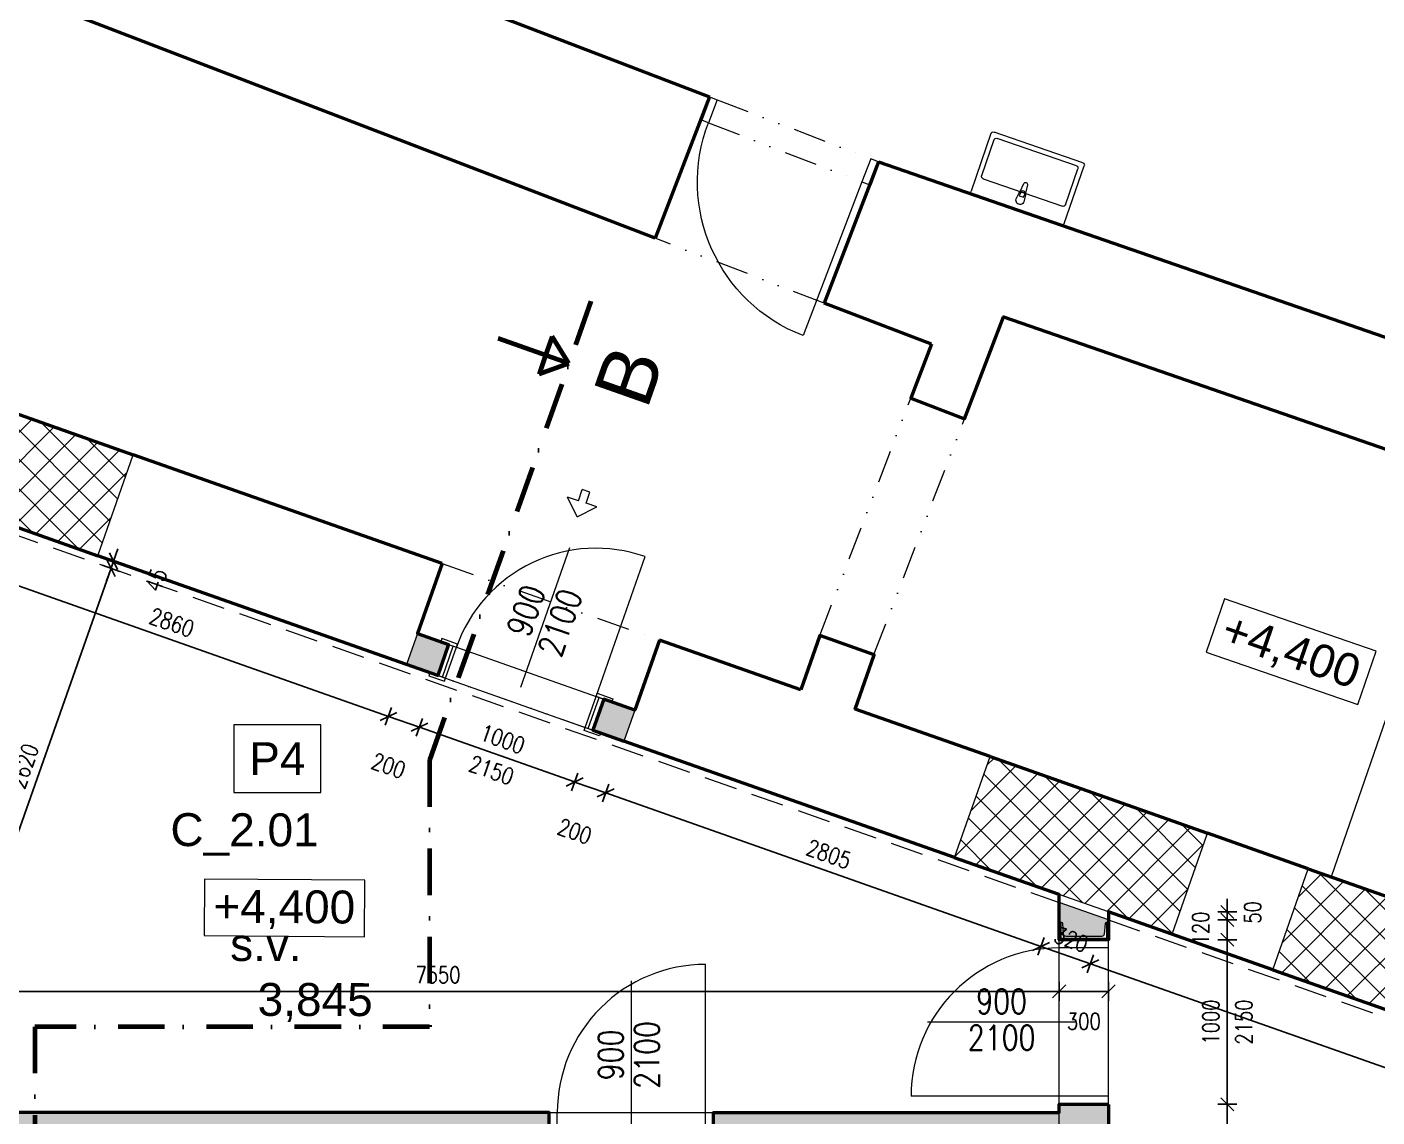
# Model space of a CAD drawing. Header units: millimetres. Extents: x 89194 to 559352, y -753138 to -204019.
# Drawn here: x 338276 to 346479, y -483867 to -477245 of the extents above; entities that cross this region are included whole.
import ezdxf
from ezdxf.enums import TextEntityAlignment as Align

# ---------------------------------------------------------------- set-up
doc = ezdxf.new("R2010")
doc.units = ezdxf.units.MM
doc.header["$LTSCALE"] = 400
doc.header["$PDMODE"] = 3
for name, pattern in [('DASHED', [0.75, 0.5, -0.25]), ('DIVIDE', [1.25, 0.5, -0.25, 0, -0.25, 0, -0.25]), ('Čerchovaná', [1340.555525, 705.555534, -352.777767, 0, -282.222223])]:
    doc.linetypes.add(name, pattern=pattern)
for name, color, linetype, lineweight in [('01_TP_Kóty otvorů', 7, 'Continuous', 15), ('RG_dveře', 3, 'Continuous', 9), ('RG_koty', 7, 'Continuous', 9), ('RG_popisy', 11, 'Continuous', 9), ('RG_rozhraní mater', 51, 'Continuous', 9), ('RG_schodiště', 94, 'Continuous', 9), ('RG_skladby konstrukcí', 5, 'Continuous', 9), ('RG_velmi tlustá', 5, 'Continuous', 70), ('RG_výrobky zámečník', 6, 'Continuous', 9), ('RG_zařízováky', 4, 'Continuous', 9), ('RG_zdivo nové', 1, 'Continuous', 50), ('RG_zdivo stávající', 30, 'Continuous', 50), ('RG_čerch 2', 6, 'DIVIDE', 9), ('RG_čárkovaně', 40, 'DASHED', 9), ('RG_šrafy', 253, 'Continuous', 9)]:
    doc.layers.add(name, color=color, linetype=linetype, lineweight=lineweight)
doc.styles.add('Arial 100', font='Arial.ttf', dxfattribs={"height": 100})
doc.styles.add('Arial 200', font='Arial.ttf', dxfattribs={"height": 200})
doc.styles.add('Arial 250', font='Arial Bold.ttf', dxfattribs={"height": 250})
doc.styles.add('GENERATED_STYLE_3', font='Arial.ttf')
doc.styles.add('Koty', font='romans.shx', dxfattribs={"width": 0.8})
doc.dimstyles.new('RG_50_vnitřní', dxfattribs={"dimscale": 50, "dimtxt": 2, "dimasz": 1.6, "dimexe": 1.15, "dimexo": 0, "dimgap": 1, "dimtad": 1, "dimdec": 0, "dimrnd": 5, "dimzin": 0, "dimdsep": 46, "dimtxsty": 'Koty', "dimblk1": 'OBLIQUE', "dimblk2": 'OBLIQUE', "dimsah": 1, "dimcen": 0.09, "dimclrd": 256, "dimclre": 256, "dimclrt": 2, "dimazin": 0, "dimtfac": 1, "dimtdec": 0, "dimtmove": 2, "dimatfit": 3, "dimfxl": 1.15, "dimfxlon": 1, "dimtolj": 1, "dimtzin": 0, "dimarcsym": 0})

# ---------------------------------------------------------------- blocks, each defined once
blk = doc.blocks.new('*U30')
blk.add_line((-350, -292.6), (-350, -1292.6))
for points in [[(-400, -142.6), (-350, -142.6), (-350, -292.6), (-400, -292.6)], [(700, -142.6), (650, -142.6), (650, -292.6), (700, -292.6)]]:
    blk.add_lwpolyline(points)
blk.add_arc((-350, -292.6), 1000, 270, 0)
at = {"layer": 'RG_zdivo stávající'}
for p, q in [((-400, -142.6), (-400, -292.6)), ((700, -142.6), (700, -292.6))]:
    blk.add_line(p, q, dxfattribs=at)
at = {"layer": 'RG_čerch 2'}
for p, q in [((650, -142.6), (-350, -142.6)), ((650, -292.6), (-350, -292.6))]:
    blk.add_line(p, q, dxfattribs=at)
blk = doc.blocks.new('umyv_16')
at = {"layer": 'RG_zařízováky', "linetype": 'Continuous', "lineweight": 20}
for p, q in [((303631.8, -112272.4), (303631.8, -112842.4)), ((304016.8, -112257.4), (303646.8, -112257.4)), ((303741.8, -112302.4), (303741.8, -112812.4)), ((303986.8, -112287.4), (303756.8, -112287.4)), ((304001.8, -112812.4), (304001.8, -112302.4)), ((304031.8, -112842.4), (304031.8, -112272.4)), ((303691.8, -112532.4), (303733.7, -112536.4)), ((303731.6, -112543.8), (303716.7, -112543.8)), ((303716.7, -112543.8), (303716.7, -112571)), ((303743.2, -112539.6), (303796.2, -112546.3)), ((303733.7, -112578.4), (303691.8, -112582.4)), ((303716.7, -112571), (303731.6, -112571)), ((303796.2, -112568.5), (303743.2, -112575.1)), ((303646.8, -112857.4), (304016.8, -112857.4)), ((303756.8, -112827.4), (303986.8, -112827.4))]:
    blk.add_line(p, q, dxfattribs=at)
at = {"layer": 'RG_zařízováky', "linetype": 'Continuous', "lineweight": 20, "extrusion": (0, 0, -1)}
for centre, major_axis, start_param, end_param in [((303646.8, -112272.4), (10.6, 10.6), 3.926991, 5.497787), ((303756.8, -112302.4), (10.6, 10.6), 3.926991, 5.497787), ((303986.8, -112302.4), (-10.6, 10.6), 0.785398, 2.356194), ((304016.8, -112272.4), (-10.6, 10.6), 0.785398, 2.356194), ((303691.8, -112557.4), (17.7, 17.7), 2.356194, 5.497787), ((303731.6, -112557.4), (-9.62, 9.62), 0.785398, 3.926991), ((303731.8, -112557.4), (-14.9, 14.9), 0.875625, 1.35736), ((303731.8, -112557.4), (-14.9, 14.9), 1.35736, 3.355029), ((303794.8, -112557.4), (-7.91, 7.91), 0.909996, 3.802393), ((303731.8, -112557.4), (-14.9, 14.9), 3.355029, 3.836764), ((303646.8, -112842.4), (-10.6, 10.6), 3.926991, 5.497787), ((303756.8, -112812.4), (-10.6, 10.6), 3.926991, 5.497787), ((303986.8, -112812.4), (10.6, 10.6), 0.785398, 2.356194), ((304016.8, -112842.4), (10.6, 10.6), 0.785398, 2.356194)]:
    blk.add_ellipse(centre, major_axis=major_axis, ratio=1, start_param=start_param, end_param=end_param, dxfattribs=at)
blk = doc.blocks.new('*U118')
for p, q in [((-200, 950), (-200, 900)), ((-200, 950), (0, 950)), ((-200, 919.9), (0, 919.9)), ((0, 950), (0, 900)), ((-200, 900), (-200, 0)), ((-200, 900), (0, 900)), ((0, 900), (0, 0)), ((-200, 0), (-200, -50)), ((-200, 0), (0, 0)), ((0, 0), (0, -50)), ((0, 0), (900, 0)), ((-200, -19.9), (0, -19.9)), ((-200, -50), (0, -50))]:
    blk.add_line(p, q)
for points in [[(-220, 900), (-200, 900), (-200, 1000), (-220, 1000)], [(0, 900), (20, 900), (20, 1000), (0, 1000)], [(0, 0), (20, 0), (20, -100), (0, -100)], [(-220, 0), (-200, 0), (-200, -100), (-220, -100)]]:
    blk.add_lwpolyline(points, close=True)
blk.add_arc((0, 0), 900, 360, 90)
at = {"layer": '01_TP_Kóty otvorů'}
blk.add_line((-100, 450), (800, 450), dxfattribs=at)
at = {"layer": '01_TP_Kóty otvorů', "insert": (350, 450), "char_height": 150, "attachment_point": 5, "style": 'Koty'}
blk.add_mtext('900\\P ', dxfattribs=at)
at = {"layer": '01_TP_Kóty otvorů', "style": 'Koty', "width": 0.8}
blk.add_attdef('VYS_DVR', text='', height=150, rotation=360, dxfattribs=at).set_placement((350, 430), align=Align.TOP_CENTER)
blk = doc.blocks.new('*U123')
for p, q in [((0, 200), (-50, 200)), ((900, 200), (0, 200)), ((0, 200), (0, 0)), ((950, 200), (900, 200)), ((900, 200), (900, 0)), ((0, 0), (-50, 0)), ((900, 0), (0, 0)), ((0, 0), (0, -900)), ((950, 0), (900, 0))]:
    blk.add_line(p, q)
blk.add_arc((0, 0), 900, 270, 0)
at = {"layer": '01_TP_Kóty otvorů'}
blk.add_line((450, 100), (450, -800), dxfattribs=at)
at = {"layer": '01_TP_Kóty otvorů', "insert": (450, -350), "char_height": 150, "attachment_point": 5, "rotation": 270, "style": 'Koty'}
blk.add_mtext('900\\P ', dxfattribs=at)
at = {"layer": '01_TP_Kóty otvorů', "style": 'Koty', "width": 0.8}
blk.add_attdef('VYS_DVR', text='', height=150, rotation=270, dxfattribs=at).set_placement((430, -350), align=Align.TOP_CENTER)
blk = doc.blocks.new('*U126')
for p, q in [((0, 300), (-50, 300)), ((900, 300), (0, 300)), ((0, 300), (0, 0)), ((950, 300), (900, 300)), ((900, 300), (900, 0)), ((0, 0), (-50, 0)), ((900, 0), (0, 0)), ((950, 0), (900, 0)), ((900, 0), (900, -900))]:
    blk.add_line(p, q)
blk.add_arc((900, 0), 900, 180, 270)
at = {"layer": '01_TP_Kóty otvorů'}
blk.add_line((450, 100), (450, -800), dxfattribs=at)
at = {"layer": '01_TP_Kóty otvorů', "insert": (450, -350), "char_height": 150, "attachment_point": 5, "rotation": 90, "style": 'Koty'}
blk.add_mtext('900\\P ', dxfattribs=at)
at = {"layer": '01_TP_Kóty otvorů', "style": 'Koty', "width": 0.8}
blk.add_attdef('VYS_DVR', text='', height=150, rotation=90, dxfattribs=at).set_placement((470, -350), align=Align.TOP_CENTER)
blk = doc.blocks.new('_Oblique')
at = {"color": 0, "linetype": 'ByBlock', "lineweight": -2}
blk.add_line((-0.5, -0.5), (0.5, 0.5), dxfattribs=at)
blk = doc.blocks.new('*D462')
at = {"layer": 'Defpoints', "color": 0, "transparency": 16777216}
for p in [(336998.3, -482789.9), (344548.3, -483103.5), (344548.3, -483839.9)]:
    blk.add_point(p, dxfattribs=at)
at = {"layer": 'RG_koty', "lineweight": -2, "transparency": 16777216}
for p, q in [((336998.3, -483046), (336998.3, -483161)), ((336998.3, -483103.5), (344548.3, -483103.5)), ((344548.3, -483161), (344548.3, -483046))]:
    blk.add_line(p, q, dxfattribs=at)
at = {"layer": 'RG_koty', "lineweight": -2, "transparency": 16777216, "xscale": 80, "yscale": 80, "zscale": 80, "rotation": 180}
blk.add_blockref('_Oblique', (336998.3, -483103.5), dxfattribs=at)
at = {"layer": 'RG_koty', "lineweight": -2, "transparency": 16777216, "xscale": 80, "yscale": 80, "zscale": 80}
blk.add_blockref('_Oblique', (344548.3, -483103.5), dxfattribs=at)
at = {"layer": 'RG_koty', "color": 2, "transparency": 16777216, "insert": (340773.3, -483003.5), "char_height": 100, "attachment_point": 5, "style": 'Koty'}
blk.add_mtext('\\A1;7550', dxfattribs=at)
blk = doc.blocks.new('*D463')
at = {"layer": 'Defpoints', "color": 0, "transparency": 16777216}
for p in [(344848.3, -482789.9), (344848.3, -483103.5), (344548.3, -483839.9)]:
    blk.add_point(p, dxfattribs=at)
at = {"layer": 'RG_koty', "lineweight": -2, "transparency": 16777216}
for p, q in [((344548.3, -483161), (344548.3, -483046)), ((344548.3, -483103.5), (344848.3, -483103.5)), ((344848.3, -483046), (344848.3, -483161))]:
    blk.add_line(p, q, dxfattribs=at)
at = {"layer": 'RG_koty', "lineweight": -2, "transparency": 16777216, "xscale": 80, "yscale": 80, "zscale": 80, "rotation": 180}
blk.add_blockref('_Oblique', (344548.3, -483103.5), dxfattribs=at)
at = {"layer": 'RG_koty', "lineweight": -2, "transparency": 16777216, "xscale": 80, "yscale": 80, "zscale": 80}
blk.add_blockref('_Oblique', (344848.3, -483103.5), dxfattribs=at)
at = {"layer": 'RG_koty', "color": 2, "transparency": 16777216, "insert": (344698.3, -483286), "char_height": 100, "attachment_point": 5, "style": 'Koty'}
blk.add_mtext('\\A1;300', dxfattribs=at)
blk = doc.blocks.new('*D483')
at = {"layer": 'Defpoints', "color": 0, "transparency": 16777216}
for p in [(344848.3, -482621.5), (344848.3, -482669.2), (345569.9, -482669.2)]:
    blk.add_point(p, dxfattribs=at)
at = {"layer": 'RG_koty', "lineweight": -2, "transparency": 16777216}
for p, q in [((345512.4, -482621.5), (345627.4, -482621.5)), ((345569.9, -482621.5), (345569.9, -482541.5)), ((345569.9, -482621.5), (345569.9, -482669.2)), ((345512.4, -482669.2), (345627.4, -482669.2)), ((345569.9, -482669.2), (345569.9, -482749.2))]:
    blk.add_line(p, q, dxfattribs=at)
at = {"layer": 'RG_koty', "lineweight": -2, "transparency": 16777216, "xscale": 80, "yscale": 80, "zscale": 80}
for p, rotation in [((345569.9, -482621.5), 270), ((345569.9, -482669.2), 90)]:
    blk.add_blockref('_Oblique', p, dxfattribs=dict(at, rotation=rotation))
at = {"layer": 'RG_koty', "color": 2, "transparency": 16777216, "insert": (345724.2, -482624), "char_height": 100, "attachment_point": 5, "rotation": 90, "style": 'Koty'}
blk.add_mtext('\\A1;50', dxfattribs=at)
blk = doc.blocks.new('*D484')
at = {"layer": 'Defpoints', "color": 0, "transparency": 16777216}
for p in [(344848.3, -482669.2), (344848.3, -482789.9), (345569.9, -482789.9)]:
    blk.add_point(p, dxfattribs=at)
at = {"layer": 'RG_koty', "lineweight": -2, "transparency": 16777216}
for p, q in [((345512.4, -482669.2), (345627.4, -482669.2)), ((345569.9, -482669.2), (345569.9, -482789.9)), ((345512.4, -482789.9), (345627.4, -482789.9))]:
    blk.add_line(p, q, dxfattribs=at)
at = {"layer": 'RG_koty', "lineweight": -2, "transparency": 16777216, "xscale": 80, "yscale": 80, "zscale": 80}
for p, rotation in [((345569.9, -482669.2), 90), ((345569.9, -482789.9), 270)]:
    blk.add_blockref('_Oblique', p, dxfattribs=dict(at, rotation=rotation))
at = {"layer": 'RG_koty', "color": 2, "transparency": 16777216, "insert": (345408.5, -482721.4), "char_height": 100, "attachment_point": 5, "rotation": 90, "style": 'Koty'}
blk.add_mtext('\\A1;120', dxfattribs=at)
blk = doc.blocks.new('*D485')
at = {"layer": 'Defpoints', "color": 0, "transparency": 16777216}
for p in [(344848.3, -482789.9), (344848.3, -483789.9), (345569.9, -483789.9)]:
    blk.add_point(p, dxfattribs=at)
at = {"layer": 'RG_koty', "lineweight": -2, "transparency": 16777216}
for p, q in [((345512.4, -482789.9), (345627.4, -482789.9)), ((345569.9, -482789.9), (345569.9, -483789.9)), ((345512.4, -483789.9), (345627.4, -483789.9))]:
    blk.add_line(p, q, dxfattribs=at)
at = {"layer": 'RG_koty', "lineweight": -2, "transparency": 16777216, "xscale": 80, "yscale": 80, "zscale": 80}
for p, rotation in [((345569.9, -482789.9), 90), ((345569.9, -483789.9), 270)]:
    blk.add_blockref('_Oblique', p, dxfattribs=dict(at, rotation=rotation))
at = {"layer": 'RG_koty', "color": 2, "transparency": 16777216, "char_height": 100, "attachment_point": 5, "rotation": 90, "style": 'Koty'}
for s, insert in [('\\A1;1000', (345469.9, -483289.9)), ('\\A1;2150', (345669.9, -483289.9))]:
    blk.add_mtext(s, dxfattribs=dict(at, insert=insert))
blk = doc.blocks.new('*D486')
at = {"layer": 'Defpoints', "color": 0, "transparency": 16777216}
for p in [(344848.3, -483789.9), (344848.3, -490150.2), (345569.9, -490150.2)]:
    blk.add_point(p, dxfattribs=at)
at = {"layer": 'RG_koty', "lineweight": -2, "transparency": 16777216}
for p, q in [((345512.4, -483789.9), (345627.4, -483789.9)), ((345569.9, -483789.9), (345569.9, -490150.2)), ((345512.4, -490150.2), (345627.4, -490150.2))]:
    blk.add_line(p, q, dxfattribs=at)
at = {"layer": 'RG_koty', "lineweight": -2, "transparency": 16777216, "xscale": 80, "yscale": 80, "zscale": 80}
for p, rotation in [((345569.9, -483789.9), 90), ((345569.9, -490150.2), 270)]:
    blk.add_blockref('_Oblique', p, dxfattribs=dict(at, rotation=rotation))
at = {"layer": 'RG_koty', "color": 2, "transparency": 16777216, "insert": (345469.9, -486970), "char_height": 100, "attachment_point": 5, "rotation": 90, "style": 'Koty'}
blk.add_mtext('\\A1;6360', dxfattribs=at)
blk = doc.blocks.new('*D492')
at = {"layer": 'Defpoints', "color": 0, "transparency": 16777216}
for p in [(337883.3, -480167.6), (340582.8, -481118.3), (340471.9, -481433.1)]:
    blk.add_point(p, dxfattribs=at)
at = {"layer": 'RG_koty', "lineweight": -2, "transparency": 16777216}
for p, q in [((337791.7, -480427.7), (337753.5, -480536.2)), ((337772.6, -480481.9), (340471.9, -481433.1)), ((340491, -481378.8), (340452.8, -481487.3))]:
    blk.add_line(p, q, dxfattribs=at)
at = {"layer": 'RG_koty', "lineweight": -2, "transparency": 16777216, "xscale": 80, "yscale": 80, "zscale": 80}
for p, rotation in [((337772.6, -480481.9), 160.5898273154065), ((340471.9, -481433.1), 340.5898273154065)]:
    blk.add_blockref('_Oblique', p, dxfattribs=dict(at, rotation=rotation))
at = {"layer": 'RG_koty', "color": 2, "transparency": 16777216, "insert": (339155.5, -480863.2), "char_height": 100, "attachment_point": 5, "rotation": 340.58983, "style": 'Koty'}
blk.add_mtext('\\A1;2860', dxfattribs=at)
blk = doc.blocks.new('*D493')
at = {"layer": 'Defpoints', "color": 0, "transparency": 16777216}
for p in [(340771.5, -481184.7), (341714.7, -481516.9), (341603.7, -481831.8)]:
    blk.add_point(p, dxfattribs=at)
at = {"layer": 'RG_koty', "lineweight": -2, "transparency": 16777216}
for p, q in [((340679.7, -481445.3), (340641.4, -481553.8)), ((340660.6, -481499.5), (341603.7, -481831.8)), ((341622.8, -481777.6), (341584.6, -481886.1))]:
    blk.add_line(p, q, dxfattribs=at)
at = {"layer": 'RG_koty', "lineweight": -2, "transparency": 16777216, "xscale": 80, "yscale": 80, "zscale": 80}
for p, rotation in [((340660.6, -481499.5), 160.5898273154065), ((341603.7, -481831.8), 340.5898273154065)]:
    blk.add_blockref('_Oblique', p, dxfattribs=dict(at, rotation=rotation))
at = {"layer": 'RG_koty', "color": 2, "transparency": 16777216, "char_height": 100, "attachment_point": 5, "rotation": 340.58983, "style": 'Koty'}
for s, insert in [('\\A1;1000', (341165.4, -481571.4)), ('\\A1;2150', (341098.9, -481760))]:
    blk.add_mtext(s, dxfattribs=dict(at, insert=insert))
blk = doc.blocks.new('*D494')
at = {"layer": 'Defpoints', "color": 0, "transparency": 16777216}
for p in [(341903.3, -481583.3), (344548.3, -482515.8), (344437.5, -482830.3)]:
    blk.add_point(p, dxfattribs=at)
at = {"layer": 'RG_koty', "lineweight": -2, "transparency": 16777216}
for p, q in [((341811.5, -481844.1), (341773.2, -481952.5)), ((341792.4, -481898.3), (344437.5, -482830.3)), ((344456.6, -482776.1), (344418.4, -482884.6))]:
    blk.add_line(p, q, dxfattribs=at)
at = {"layer": 'RG_koty', "lineweight": -2, "transparency": 16777216, "xscale": 80, "yscale": 80, "zscale": 80}
for p, rotation in [((341792.4, -481898.3), 160.5898273154065), ((344437.5, -482830.3), 340.5898273154065)]:
    blk.add_blockref('_Oblique', p, dxfattribs=dict(at, rotation=rotation))
at = {"layer": 'RG_koty', "color": 2, "transparency": 16777216, "insert": (343148.2, -482270), "char_height": 100, "attachment_point": 5, "rotation": 340.58983, "style": 'Koty'}
blk.add_mtext('\\A1;2805', dxfattribs=at)
blk = doc.blocks.new('*D495')
at = {"layer": 'Defpoints', "color": 0, "transparency": 16777216}
for p in [(344548.3, -482515.8), (344848.3, -482621.5), (344737.5, -482936)]:
    blk.add_point(p, dxfattribs=at)
at = {"layer": 'RG_koty', "lineweight": -2, "transparency": 16777216}
for p, q in [((344456.6, -482776.1), (344418.4, -482884.6)), ((344437.5, -482830.3), (344737.5, -482936)), ((344756.6, -482881.8), (344718.4, -482990.3))]:
    blk.add_line(p, q, dxfattribs=at)
at = {"layer": 'RG_koty', "lineweight": -2, "transparency": 16777216, "xscale": 80, "yscale": 80, "zscale": 80}
for p, rotation in [((344437.5, -482830.3), 160.5898273154065), ((344737.5, -482936), 340.5898273154065)]:
    blk.add_blockref('_Oblique', p, dxfattribs=dict(at, rotation=rotation))
at = {"layer": 'RG_koty', "color": 2, "transparency": 16777216, "insert": (344620.7, -482788.9), "char_height": 100, "attachment_point": 5, "rotation": 340.58983, "style": 'Koty'}
blk.add_mtext('\\A1;320', dxfattribs=at)
blk = doc.blocks.new('*D496')
at = {"layer": 'Defpoints', "color": 0, "transparency": 16777216}
for p in [(344848.3, -482621.5), (352298.3, -485242.8), (352186.3, -485560.7)]:
    blk.add_point(p, dxfattribs=at)
at = {"layer": 'RG_koty', "lineweight": -2, "transparency": 16777216}
for p, q in [((344756.6, -482881.8), (344718.4, -482990.3)), ((344737.5, -482936), (352186.3, -485560.7)), ((352205.4, -485506.4), (352167.2, -485614.9))]:
    blk.add_line(p, q, dxfattribs=at)
at = {"layer": 'RG_koty', "lineweight": -2, "transparency": 16777216, "xscale": 80, "yscale": 80, "zscale": 80}
for p, rotation in [((344737.5, -482936), 160.5898273154065), ((352186.3, -485560.7), 340.5898273154065)]:
    blk.add_blockref('_Oblique', p, dxfattribs=dict(at, rotation=rotation))
at = {"layer": 'RG_koty', "color": 2, "transparency": 16777216, "insert": (348495.1, -484154), "char_height": 100, "attachment_point": 5, "rotation": 340.58983, "style": 'Koty'}
blk.add_mtext('\\A1;7900', dxfattribs=at)
blk = doc.blocks.new('*D498')
at = {"layer": 'Defpoints', "color": 0, "transparency": 16777216}
for p in [(337868.4, -480210.1), (337883.3, -480167.6), (338786.3, -480533.3)]:
    blk.add_point(p, dxfattribs=at)
at = {"layer": 'RG_koty', "lineweight": -2, "transparency": 16777216}
for p, q in [((338747, -480471.8), (338855.5, -480510)), ((338801.2, -480490.9), (338827.8, -480415.4)), ((338732, -480514.2), (338840.5, -480552.4)), ((338786.3, -480533.3), (338759.7, -480608.8)), ((338801.2, -480490.9), (338786.3, -480533.3))]:
    blk.add_line(p, q, dxfattribs=at)
at = {"layer": 'RG_koty', "lineweight": -2, "transparency": 16777216, "xscale": 80, "yscale": 80, "zscale": 80}
for p, rotation in [((338786.3, -480533.3), 70.59831303379256), ((338801.2, -480490.9), 250.5983130337926)]:
    blk.add_blockref('_Oblique', p, dxfattribs=dict(at, rotation=rotation))
at = {"layer": 'RG_koty', "color": 2, "transparency": 16777216, "insert": (339060.2, -480605.9), "char_height": 100, "attachment_point": 5, "rotation": 70.59831, "style": 'Koty'}
blk.add_mtext('\\A1;45', dxfattribs=at)
blk = doc.blocks.new('*D499')
at = {"layer": 'Defpoints', "color": 0, "transparency": 16777216}
for p in [(337868.4, -480210.1), (336998.8, -482680.2), (337916.4, -483003.3)]:
    blk.add_point(p, dxfattribs=at)
at = {"layer": 'RG_koty', "lineweight": -2, "transparency": 16777216}
for p, q in [((338786.3, -480533.3), (337916.4, -483003.3)), ((338732, -480514.2), (338840.5, -480552.4)), ((337862.1, -482984.2), (337970.6, -483022.4))]:
    blk.add_line(p, q, dxfattribs=at)
at = {"layer": 'RG_koty', "lineweight": -2, "transparency": 16777216, "xscale": 80, "yscale": 80, "zscale": 80}
for p, rotation in [((338786.3, -480533.3), 70.59831303383189), ((337916.4, -483003.3), 250.5983130338319)]:
    blk.add_blockref('_Oblique', p, dxfattribs=dict(at, rotation=rotation))
at = {"layer": 'RG_koty', "color": 2, "transparency": 16777216, "insert": (338257, -481735.1), "char_height": 100, "attachment_point": 5, "rotation": 70.59831, "style": 'Koty'}
blk.add_mtext('\\A1;2620', dxfattribs=at)
blk = doc.blocks.new('*D500')
at = {"layer": 'Defpoints', "color": 0, "transparency": 16777216}
for p in [(340582.8, -481118.3), (340771.5, -481184.7), (340660.6, -481499.5)]:
    blk.add_point(p, dxfattribs=at)
at = {"layer": 'RG_koty', "lineweight": -2, "transparency": 16777216}
for p, q in [((340491.1, -481378.8), (340452.9, -481487.3)), ((340472, -481433.1), (340660.6, -481499.5)), ((340679.7, -481445.3), (340641.5, -481553.7))]:
    blk.add_line(p, q, dxfattribs=at)
at = {"layer": 'RG_koty', "lineweight": -2, "transparency": 16777216, "xscale": 80, "yscale": 80, "zscale": 80}
for p, rotation in [((340472, -481433.1), 160.5983130337031), ((340660.6, -481499.5), 340.5983130337031)]:
    blk.add_blockref('_Oblique', p, dxfattribs=dict(at, rotation=rotation))
at = {"layer": 'RG_koty', "color": 2, "transparency": 16777216, "insert": (340472.5, -481732.7), "char_height": 100, "attachment_point": 5, "rotation": 340.59831, "style": 'Koty'}
blk.add_mtext('\\A1;200', dxfattribs=at)
blk = doc.blocks.new('*D501')
at = {"layer": 'Defpoints', "color": 0, "transparency": 16777216}
for p in [(341714.7, -481516.9), (341903.3, -481583.3), (341792.4, -481898.3)]:
    blk.add_point(p, dxfattribs=at)
at = {"layer": 'RG_koty', "lineweight": -2, "transparency": 16777216}
for p, q in [((341622.9, -481777.7), (341584.7, -481886.1)), ((341603.8, -481831.9), (341792.4, -481898.3)), ((341811.5, -481844.1), (341773.3, -481952.6))]:
    blk.add_line(p, q, dxfattribs=at)
at = {"layer": 'RG_koty', "lineweight": -2, "transparency": 16777216, "xscale": 80, "yscale": 80, "zscale": 80}
for p, rotation in [((341603.8, -481831.9), 160.5983130286731), ((341792.4, -481898.3), 340.5983130286731)]:
    blk.add_blockref('_Oblique', p, dxfattribs=dict(at, rotation=rotation))
at = {"layer": 'RG_koty', "color": 2, "transparency": 16777216, "insert": (341604.2, -482131.6), "char_height": 100, "attachment_point": 5, "rotation": 340.59831, "style": 'Koty'}
blk.add_mtext('\\A1;200', dxfattribs=at)

msp = doc.modelspace()

# ---------------------------------------------------------------- hatches: boundary and pattern name
at = {"layer": 'RG_šrafy', "ltscale": 0.0007}
h = msp.add_hatch(dxfattribs=at)
h.set_pattern_fill('PLASTY_LEHCENE', color=256, scale=40)
h.set_pattern_definition([(45, (341914.01, -556476.84), (-113.13708, 113.13708), []), (0, (342094.28, -556423.84), (113.137085, 113.137085), [20, -206.27417]), (45, (342114.28, -556423.84), (-113.13708, 113.13708), [20, -140]), (90, (342128.42, -556409.7), (-113.137085, 113.137085), [20, -206.27417]), (135, (342128.42, -556389.7), (-113.13708, -113.13708), [20, -140]), (0, (342094.28, -556375.56), (113.137085, 113.137085), [20, -206.27417]), (45, (342080.14, -556389.7), (-113.13708, 113.13708), [20, -140]), (90, (342080.14, -556409.7), (-113.137085, 113.137085), [20, -206.27417]), (135, (342094.28, -556423.84), (-113.13708, -113.13708), [20, -140]), (135, (342068.28, -556476.84), (-113.13708, -113.13708), [])])
h.paths.add_polyline_path([(341969.8, -556393.7), (341781.1, -556327.3), (341714.7, -556515.9), (341761.9, -556532.5), (341903.3, -556582.3)])
h.paths.add_polyline_path([(340837.9, -555995.1), (340649.3, -555928.6), (340582.8, -556117.3), (340771.5, -556183.7)])
h.paths.add_polyline_path([(341969.8, -481394.7), (341781.1, -481328.2), (341714.7, -481516.9), (341761.9, -481533.5), (341903.3, -481583.3)])
h.paths.add_polyline_path([(340837.9, -480996.1), (340649.3, -480929.6), (340582.8, -481118.3), (340771.5, -481184.7)])
h.paths.add_polyline_path([(337436, -331438.1), (337372.9, -331617.4), (340646, -332769.8), (340775.5, -332401.9), (340596.3, -332338.8), (340529.9, -332527.5)])
h.paths.add_polyline_path([(341141.5, -331362.2), (340962.2, -331299.4), (340961.6, -331301.2), (340961.6, -331301.3), (340943.4, -331353.2), (340976.3, -331364.8), (341089.5, -331404.6), (341071.2, -331456.5), (341053, -331508.4), (340939.8, -331468.5), (340906.8, -331456.9), (340895.2, -331489.9), (341074.4, -331553)])
h.paths.add_polyline_path([(341448.3, -408838.9), (336998.3, -408838.9), (336998.3, -409038.9), (341448.3, -409038.9)])
h.paths.add_polyline_path([(344548.3, -408838.9), (342448.3, -408838.9), (342448.3, -409038.9), (344548.3, -409038.9)])
h.paths.add_polyline_path([(336698.3, -409179.2), (335998.3, -409179.2), (335998.3, -409379.2), (336698.3, -409379.2)])
h.paths.add_polyline_path([(334998.3, -409179.2), (334298.3, -409179.2), (334298.3, -409379.2), (334998.3, -409379.2)])
h.paths.add_polyline_path([(334948.3, -407489.2), (334298.3, -407489.2), (334298.3, -407679.2), (334948.3, -407679.2)])
h.paths.add_polyline_path([(336698.3, -407489.2), (336088.3, -407489.2), (336088.3, -407679.2), (336698.3, -407679.2)])
h.paths.add_polyline_path([(336698.3, -482490.2), (334298.3, -482490.2), (334298.3, -482680.2), (336698.3, -482679.7)])
h.paths.add_polyline_path([(341448.3, -483839.9), (336998.3, -483839.9), (336998.3, -484039.9), (341448.3, -484039.9)])
h.paths.add_polyline_path([(344548.3, -483839.9), (342448.3, -483839.9), (342448.3, -484039.9), (344548.3, -484039.9)])
h.paths.add_polyline_path([(336698.3, -557488.8), (334298.3, -557488.8), (334298.3, -557679.2), (336698.3, -557678.8)])
h.paths.add_polyline_path([(341448.3, -558838.9), (336998.3, -558838.9), (336998.3, -559038.9), (341448.3, -559038.9)])
h.paths.add_polyline_path([(344548.3, -558838.9), (342448.3, -558838.9), (342448.3, -559038.9), (344548.3, -559038.9)])
at = {"layer": 'RG_šrafy'}
h = msp.add_hatch(dxfattribs=at)
h.set_pattern_fill('ANSI37', color=256, scale=40)
h.set_pattern_definition([(45, (-38756.65, -88521.15), (-89.80256, 89.80256), []), (135, (-38756.65, -88521.15), (-89.80256, -89.80256), [])])
h.paths.add_polyline_path([(352776.7, -559723.7), (352560.8, -560335.8), (352738.3, -560398.3), (352738.3, -560396.7), (354230.3, -560923.8), (354445.9, -560311.5)])
h.paths.add_polyline_path([(338061.1, -404661.8), (338099.3, -404553.4), (337599.9, -404377.5), (337384.1, -404990.7), (337775, -405128.3), (337883.5, -405166.5)])
h.paths.add_polyline_path([(340797.9, -405503.5), (340582, -406116.6), (341902.5, -406581.6), (342118.4, -405968.5)])
h.paths.add_polyline_path([(345448, -407140.8), (344127.5, -406675.8), (344098.1, -406759.1), (343911.6, -407288.9), (344548.3, -407514.9), (344848.3, -407620.5), (345232.1, -407753.9)])
h.paths.add_polyline_path([(346042.2, -407350), (347362.8, -407814.9), (347146.9, -408428), (345825.3, -407963.8)])
h.paths.add_polyline_path([(354417, -410298.6), (352747.9, -409711), (352532, -410324), (352738.3, -410396.7), (354201.5, -410911.9)])
h.paths.add_polyline_path([(334948.3, -479098.2), (334238.5, -479099.2), (334238.5, -479749.5), (334948.3, -479748.2)])
h.paths.add_polyline_path([(338921.8, -479844.1), (337601.3, -479379.1), (337384.1, -479995.6), (337775, -480129.4), (337774.9, -480129.4), (337882.3, -480167.3), (338705.8, -480457.2)])
h.paths.add_polyline_path([(345448.8, -482142.9), (344128.3, -481677.8), (343912.1, -482291.6), (344548.3, -482515.8), (344848.3, -482621.5), (345235.5, -482756.9)])
h.paths.add_polyline_path([(346061.9, -482358.8), (345846, -482971.9), (347166.5, -483436.9), (347382.4, -482823.9)])
h.paths.add_polyline_path([(350038, -483759.1), (349822, -484372.2), (351491.5, -484960.2), (351707.5, -484347.1)])
h.paths.add_polyline_path([(352776.7, -484723.7), (352561.3, -485335.4), (352738.3, -485397.7), (354230.3, -485924.7), (354446.2, -485311.7)])
h.paths.add_polyline_path([(334948.3, -554097.2), (334238.5, -554098.2), (334238.5, -554748.5), (334948.3, -554747.2)])
h.paths.add_polyline_path([(337601.3, -554378.1), (337385.3, -554991.1), (337385.3, -554991.2), (337775, -555128.4), (337883.3, -555166.6), (338705.8, -555456.2), (338921.8, -554843.1)])
h.paths.add_polyline_path([(345448.8, -557141.9), (344128.3, -556676.8), (343912.1, -557290.8), (344548.3, -557514.9), (344848.3, -557620.5), (345231.9, -557754.6)])
h.paths.add_polyline_path([(346061.9, -557357.8), (345846, -557970.9), (347166.5, -558436), (347382.4, -557822.9)])
h.paths.add_polyline_path([(350038, -558758.1), (349822, -559371.2), (351491.5, -559959.2), (351707.1, -559347), (351616.6, -559315.1)])
h.paths.add_polyline_path([(353364.6, -413013.3), (353364.6, -412587.3), (352952.5, -412587.3), (352952.5, -413013.3)])
at = {"layer": 'RG_šrafy', "ltscale": 0.0007}
h = msp.add_hatch(dxfattribs=at)
h.set_pattern_fill('ZIGZAG', color=256, scale=20)
h.set_pattern_definition([(0, (-38756.65, -88521.147), (63.5, 63.5), [63.5, -63.5]), (90, (-38693.15, -88521.147), (-63.5, 63.5), [63.5, -63.5])])
h.paths.add_polyline_path([(336998.7, -480119.6), (336998.2, -479903.5), (336698.3, -479797.9), (336698.3, -479910.2), (336698.3, -482490.2), (336698.3, -482679.7), (336698.3, -482679.7), (336698.3, -482789.9), (336998.3, -482789.9), (336998.3, -482680.2), (336998.7, -482334.2)])
edge = h.paths.add_edge_path()
edge.add_line((336998.3, -484039.9), (336998.3, -483839.9))
edge.add_line((336998.3, -483839.9), (336998.3, -483789.9))
edge.add_line((336998.3, -483789.9), (336698.3, -483789.9))
edge.add_line((336698.3, -483789.9), (336698.3, -484693.6))
edge.add_ellipse((336683.3, -484694.2), major_axis=(-10.6, 10.6), ratio=1, start_angle=225, end_angle=227.17438, ccw=False)
edge.add_line((336698.3, -484694), (336698.3, -485264.2))
edge.add_line((336698.3, -485264.2), (336698.3, -490150.2))
edge.add_line((336698.3, -490150.2), (336998.3, -490149.9))
edge.add_line((336998.3, -490149.9), (336998.3, -484039.9))
h.paths.add_polyline_path([(344848.3, -483789.9), (344548.3, -483789.9), (344548.3, -483839.9), (344548.3, -484039.9), (344548.3, -484149.9), (344548.4, -484149.9), (344548.4, -485149.9), (344548.4, -486149.9), (344548.4, -487149.9), (344548.4, -488149.9), (344548.4, -489149.9), (344548.4, -490150.2), (344848.3, -490150.2)])
h.paths.add_polyline_path([(344548.3, -482563.5), (344548.3, -482789.9), (344848.3, -482789.9), (344848.3, -482669.2)])
h.paths.add_polyline_path([(344570.1, -482691.8), (344575.2, -482756.1, 0.391021), (344590.2, -482769.9), (344806.5, -482769.9, 0.391021), (344821.4, -482756.1), (344826.6, -482691.8, -0.391021), (344834, -482684.9), (344838.3, -482684.9), (344838.3, -482779.9), (344558.3, -482779.9), (344558.3, -482684.9), (344562.6, -482684.9, -0.391021)], flags=16)

# ---------------------------------------------------------------- linework, layer by layer
at = {"layer": 'RG_koty'}
for points in [[(345440.7, -481042.3), (346362.4, -481361.5), (346474.6, -481037.4), (345552.9, -480718.3)], [(339351.6, -482764.8), (340327, -482772), (340329.5, -482429.1), (339354.1, -482421.9)]]:
    msp.add_lwpolyline(points, close=True, dxfattribs=at)
at = {"layer": 'RG_popisy'}
for p, q in [((341626.5, -480123.5), (341649.3, -480055.1)), ((341695.6, -480070.5), (341649.3, -480055.1)), ((341672.8, -480138.9), (341695.6, -480070.5)), ((341620, -480220.4), (341560.5, -480101.6)), ((341626.5, -480123.5), (341560.5, -480101.6)), ((341620, -480220.4), (341738.9, -480160.9)), ((341738.9, -480160.9), (341672.8, -480138.9))]:
    msp.add_line(p, q, dxfattribs=at)
at = {"layer": 'RG_rozhraní mater'}
for points in [[(338705.8, -480457.2), (338921.8, -479844.1)], [(340649.3, -480929.6), (340582.8, -481118.3)], [(341969.8, -481394.7), (341903.3, -481583.3)], [(343912.4, -482290.9), (344128.3, -481677.8)], [(345235.7, -482756.1), (345448.8, -482142.9)], [(345846, -482971.9), (346061.9, -482358.8)], [(344848.3, -482621.5), (344548.3, -482515.8)], [(344848.3, -482669.2), (344548.3, -482563.5)], [(344548.3, -484039.9), (344548.3, -483839.9)]]:
    msp.add_lwpolyline(points, dxfattribs=at)
at = {"layer": 'RG_schodiště'}
msp.add_line((347038.9, -479984.7), (346200, -482407.4), dxfattribs=at)
at = {"layer": 'RG_skladby konstrukcí'}
msp.add_lwpolyline([(339532.2, -481895.2), (340062.2, -481895.2), (340062.2, -481485.2), (339532.2, -481485.2)], close=True, dxfattribs=at)
at = {"layer": 'RG_velmi tlustá'}
for p, q in [((341569.2, -479289.9), (341139.4, -479138.5)), ((341467.1, -479126.2), (341427.1, -479239.8)), ((341569.2, -479289.9), (341467.1, -479126.2)), ((341427.1, -479239.8), (341387.1, -479353.5)), ((341569.2, -479289.9), (341387.1, -479353.5))]:
    msp.add_line(p, q, dxfattribs=at)
at = {"layer": 'RG_velmi tlustá', "linetype": 'Čerchovaná', "ltscale": 0.001}
msp.add_lwpolyline([(341703, -478909.9), (340720.7, -481699.8), (340720.7, -483319.4), (338324.1, -483319.4), (338324.1, -484233.2)], dxfattribs=at)
at = {"layer": 'RG_výrobky zámečník'}
msp.add_lwpolyline([(344575.2, -482756.1), (344570.1, -482691.8, 0.391021), (344562.6, -482684.9), (344558.3, -482684.9), (344558.3, -482779.9), (344838.3, -482779.9), (344838.3, -482684.9), (344834, -482684.9, 0.391021), (344826.6, -482691.8), (344821.4, -482756.1, -0.391021), (344806.5, -482769.9), (344590.2, -482769.9, -0.391021)], format="xyb", close=True, dxfattribs=at)
at = {"layer": 'RG_zdivo nové'}
for points in [[(337601.3, -479379.1), (338921.8, -479844.1)], [(337882.3, -480167.3), (338705.8, -480457.2)], [(340798.8, -480505.2), (340649.3, -480929.6), (340837.9, -480996.1), (340771.5, -481184.7), (340582.8, -481118.3)], [(340798.8, -480505.2), (340649.3, -480929.6)], [(342119.3, -480970.2), (341969.8, -481394.7), (341781.1, -481328.2), (341714.7, -481516.9), (341903.3, -481583.3)], [(344128.3, -481677.8), (345448.8, -482142.9)], [(345232.9, -482756), (344848.3, -482621.5), (344848.3, -482789.9), (344548.3, -482789.9), (344548.3, -482515.8), (343912.6, -482291.8)], [(346061.9, -482358.8), (347382.4, -482823.9)], [(345846, -482971.9), (347166.5, -483436.9)], [(336698.3, -483789.9), (336698.3, -490150.2), (336198.3, -490150.2), (336198.3, -490590.2), (337698.3, -490590.2), (337698.3, -490150.2), (336998.3, -490150.2), (336998.3, -484039.9), (341448.3, -484039.9), (341448.3, -483839.9), (336998.3, -483839.9), (336998.3, -483789.9), (336698.3, -483789.9)], [(344848.3, -483791.9), (344848.3, -490150.2), (345448.3, -490150.2), (345448.3, -490590.2), (343948.3, -490590.2), (343948.3, -490150.2), (344548.3, -490150.2), (344548.3, -484039.9), (342448.3, -484039.9), (342448.3, -483839.9), (344548.3, -483839.9), (344548.3, -483789.9), (344848.3, -483789.9)]]:
    msp.add_lwpolyline(points, dxfattribs=at)
at = {"layer": 'RG_zdivo stávající'}
for p, q in [((340798.8, -480505.2), (338921.8, -479844.1)), ((342977.6, -481272.5), (342119.3, -480970.2)), ((344128.3, -481677.8), (343307.7, -481388.8)), ((346061.9, -482358.8), (345448.8, -482142.9))]:
    msp.add_line(p, q, dxfattribs=at)
for points in [[(343450.2, -478063.9), (349595.7, -480190.8), (351654.1, -474280.9), (350670.1, -473905.1)], [(341061.4, -474576.2), (340201.3, -476816.8), (342423.2, -477669.7)], [(342093.5, -478528.6), (338449.6, -477129.8)], [(342423.2, -477669.7), (342093.5, -478528.6)], [(343450.2, -478063.9), (343120.5, -478922.8)], [(343771.2, -479172.6), (343120.5, -478922.8)], [(343771.2, -479172.6), (343645.8, -479499.4), (343972.6, -479624.8), (344210.3, -479005.3), (349717.8, -480912.3), (349897.8, -480392.6), (352194, -481187.6)], [(340798.8, -480505.2), (338921.8, -479844.1)], [(340582.8, -481118.3), (338705.8, -480457.2)], [(342977.6, -481272.5), (342119.3, -480970.2)], [(343307.7, -481388.8), (343307.7, -481388.8), (343424, -481058.7), (343093.9, -480942.4), (342977.6, -481272.5)], [(344128.3, -481677.8), (343307.7, -481388.8)], [(343912.4, -482290.9), (341903.3, -481583.3)], [(346061.9, -482358.8), (345448.8, -482142.9)], [(345846, -482971.9), (345232.9, -482756)]]:
    msp.add_lwpolyline(points, dxfattribs=at)
at = {"layer": 'RG_čerch 2'}
for points in [[(343120.5, -478922.8), (342093.5, -478528.6)], [(343093.9, -480942.4), (343645.8, -479499.4)], [(343422.4, -481058.1), (343972.6, -479624.8)], [(340798.8, -480505.2), (342119.3, -480970.2)], [(340582.8, -481118.3), (341903.3, -481583.3)]]:
    msp.add_lwpolyline(points, dxfattribs=at)
at = {"layer": 'RG_čárkovaně'}
for points in [[(337868.4, -480210.1), (344548.3, -482563.5)], [(344848.3, -482669.2), (352298.4, -485292)]]:
    msp.add_lwpolyline(points, dxfattribs=at)

# ---------------------------------------------------------------- block references
at = {"layer": 'RG_dveře', "ltscale": 0.1, "xscale": -1, "rotation": 339.0000009530205}
msp.add_blockref('*U30', (343127.9, -477787.4), dxfattribs=at)
at = {"layer": 'RG_dveře'}
for name, p, rotation in [('*U118', (341734, -481311.6), 70.59831303377645), ('*U126', (344548.3, -482839.9), 269.9999999999999), ('*U123', (342398.3, -483839.9), 180)]:
    msp.add_blockref(name, p, dxfattribs=dict(at, rotation=rotation)).add_auto_attribs({'VYS_DVR': '2100'})
at = {"layer": 'RG_zařízováky', "rotation": 70.90967706548642}
msp.add_blockref('umyv_16', (138618.4, -728475.4), dxfattribs=at)

# ---------------------------------------------------------------- texts
at = {"layer": 'RG_koty', "char_height": 200, "width": 12.645, "attachment_point": 5, "style": 'Arial 100'}
for s, insert, rotation in [('+4,400', (345952.8, -481049.3), 340.90159), ('+4,400', (339839, -482607.4), 359.57539), ('\\pxi-3,l4,qc,t4;s.v.^I3,845', (339627.4, -483004.3), 359.87866)]:
    msp.add_mtext(s, dxfattribs=dict(at, insert=insert, rotation=rotation))
at = {"layer": 'RG_popisy', "insert": (339397.6, -482021.5), "char_height": 200, "attachment_point": 1, "rotation": 359.87866, "style": 'Arial 250'}
msp.add_mtext('\\pxi-1.25;{\\fArial|b0|i0|c238|p34;C_2.01}', dxfattribs=at)
at = {"layer": 'RG_skladby konstrukcí', "insert": (339797.2, -481690.2), "char_height": 200, "width": 530, "attachment_point": 5, "style": 'Arial 200'}
msp.add_mtext('P4', dxfattribs=at)
at = {"layer": 'RG_velmi tlustá', "insert": (341766.4, -479306.4), "char_height": 350, "attachment_point": 2, "rotation": 70.60694, "style": 'GENERATED_STYLE_3'}
msp.add_mtext('B', dxfattribs=at)

# ---------------------------------------------------------------- dimensions: what is measured, and where the dimension line sits
at = {"layer": 'RG_koty'}
for base, p1, p2, angle, picture, middle in [((337916.4, -483003.3), (337868.4, -480210.1), (336998.8, -482680.2), 70.59831, '*D499', (338257, -481735.1)), ((340471.9, -481433.1), (337883.3, -480167.6), (340582.8, -481118.3), 160.58983, '*D492', (339155.5, -480863.2)), ((344437.5, -482830.3), (341903.3, -481583.3), (344548.3, -482515.8), 160.58983, '*D494', (343148.2, -482270)), ((344737.5, -482936), (344548.3, -482515.8), (344848.3, -482621.5), 160.58983, '*D495', (344620.7, -482788.9)), ((352186.3, -485560.7), (344848.3, -482621.5), (352298.3, -485242.8), 160.58983, '*D496', (348495.1, -484154)), ((345569.9, -490150.2), (344848.3, -483789.9), (344848.3, -490150.2), 90, '*D486', (345469.9, -486970))]:
    dim = msp.add_linear_dim(base=base, p1=p1, p2=p2, angle=angle, dimstyle='RG_50_vnitřní', dxfattribs=at)
    dim.commit()
    dim.dimension.update_dxf_attribs({"geometry": picture, "text_midpoint": middle})
for p1, p2, distance, picture, middle in [((337883.3, -480167.6), (337868.4, -480210.1), 973.1, '*D498', (339060.2, -480605.9)), ((340582.8, -481118.3), (340771.5, -481184.7), -333.7, '*D500', (340472.5, -481732.7)), ((341714.7, -481516.9), (341903.3, -481583.3), -334, '*D501', (341604.2, -482131.6))]:
    dim = msp.add_aligned_dim(p1=p1, p2=p2, distance=distance, dimstyle='RG_50_vnitřní', dxfattribs=at)
    dim.commit()
    dim.dimension.update_dxf_attribs({"geometry": picture, "text_midpoint": middle})
for base, p1, p2, angle, picture, middle in [((341603.7, -481831.8), (340771.5, -481184.7), (341714.7, -481516.9), 160.58983, '*D493', (341132.1, -481665.7)), ((345569.9, -483789.9), (344848.3, -482789.9), (344848.3, -483789.9), 90, '*D485', (345569.9, -483289.9))]:
    dim = msp.add_linear_dim(base=base, p1=p1, p2=p2, angle=angle, text='<>\\X2150', dimstyle='RG_50_vnitřní', dxfattribs=at)
    dim.commit()
    dim.dimension.update_dxf_attribs({"geometry": picture, "text_midpoint": middle})
for base, p1, p2, picture, middle in [((345569.9, -482669.2), (344848.3, -482621.5), (344848.3, -482669.2), '*D483', (345724.2, -482624)), ((345569.9, -482789.9), (344848.3, -482669.2), (344848.3, -482789.9), '*D484', (345408.5, -482721.4))]:
    dim = msp.add_linear_dim(base=base, p1=p1, p2=p2, angle=90, dimstyle='RG_50_vnitřní', dxfattribs=at)
    dim.commit()
    dim.dimension.update_dxf_attribs({"geometry": picture, "text_midpoint": middle, "dimtype": 160})
for base, p1, p2, picture, middle in [((344548.3, -483103.5), (336998.3, -482789.9), (344548.3, -483839.9), '*D462', (340773.3, -483003.5)), ((344848.3, -483103.5), (344548.3, -483839.9), (344848.3, -482789.9), '*D463', (344698.3, -483286))]:
    dim = msp.add_linear_dim(base=base, p1=p1, p2=p2, dimstyle='RG_50_vnitřní', dxfattribs=at)
    dim.commit()
    dim.dimension.update_dxf_attribs({"geometry": picture, "text_midpoint": middle})

doc.saveas('drawing.dxf')
